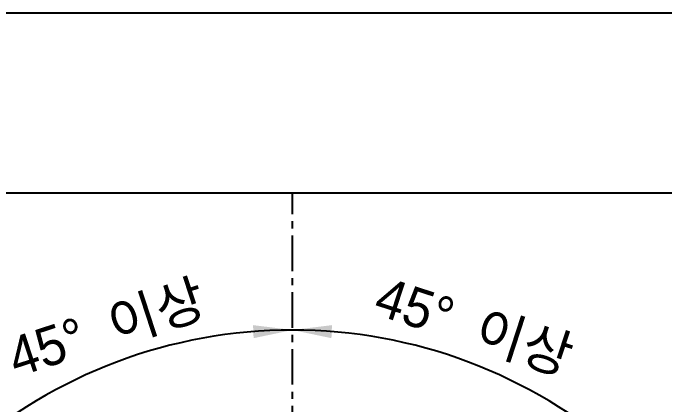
# Model space of a CAD drawing. Header units: millimetres. Extents: x 0 to 42050, y 0 to 29700.
# Drawn here: x 9356 to 11648, y 20118 to 21497 of the extents above; entities that cross this region are included whole.
import ezdxf

# ---------------------------------------------------------------- set-up
doc = ezdxf.new("R2010")
doc.units = ezdxf.units.MM
doc.header["$LTSCALE"] = 50
doc.linetypes.add('CENTERX2', pattern=[4, 2.5, -0.5, 0.5, -0.5])
doc.styles.add('돋움', font='')
doc.styles.get('돋움').set_extended_font_data('Dotum')

msp = doc.modelspace()

# ---------------------------------------------------------------- linework, layer by layer
at = {"color": 7, "linetype": 'Continuous', "lineweight": 25}
for p, q in [((13295.5, 21497.4), (7381.9, 21497.4)), ((13295.5, 20863.8), (7381.9, 20863.8))]:
    msp.add_line(p, q, dxfattribs=at)
at = {"color": 1, "linetype": 'CENTERX2'}
msp.add_line((10338.7, 17789.2), (10338.7, 20863.8), dxfattribs=at)
at = {"color": 1}
for start, end in [(90, 131.3168), (48.6832, 90)]:
    msp.add_arc((10338.7, 18627.4), 1754.1, start, end, dxfattribs=at)
for points in [[(10201.8, 20352.8), (10199.9, 20398.8), (10338.7, 20381.5)], [(10475.6, 20352.8), (10477.5, 20398.8), (10338.7, 20381.5)]]:
    msp.add_solid(points, dxfattribs=at)

# ---------------------------------------------------------------- texts
at = {"color": 2, "linetype": 'Continuous', "style": '돋움'}
for s, rotation, p in [('이상', 18.0408, (9716.7, 20328.4)), ('45°', 341.9592, (10617.8, 20440.1)), ('이상', 341.9592, (10967.6, 20326.2)), ('45°', 18.0408, (9366.9, 20214.5))]:
    msp.add_text(s, height=137.95, rotation=rotation, dxfattribs=at).set_placement(p)

doc.saveas('drawing.dxf')
